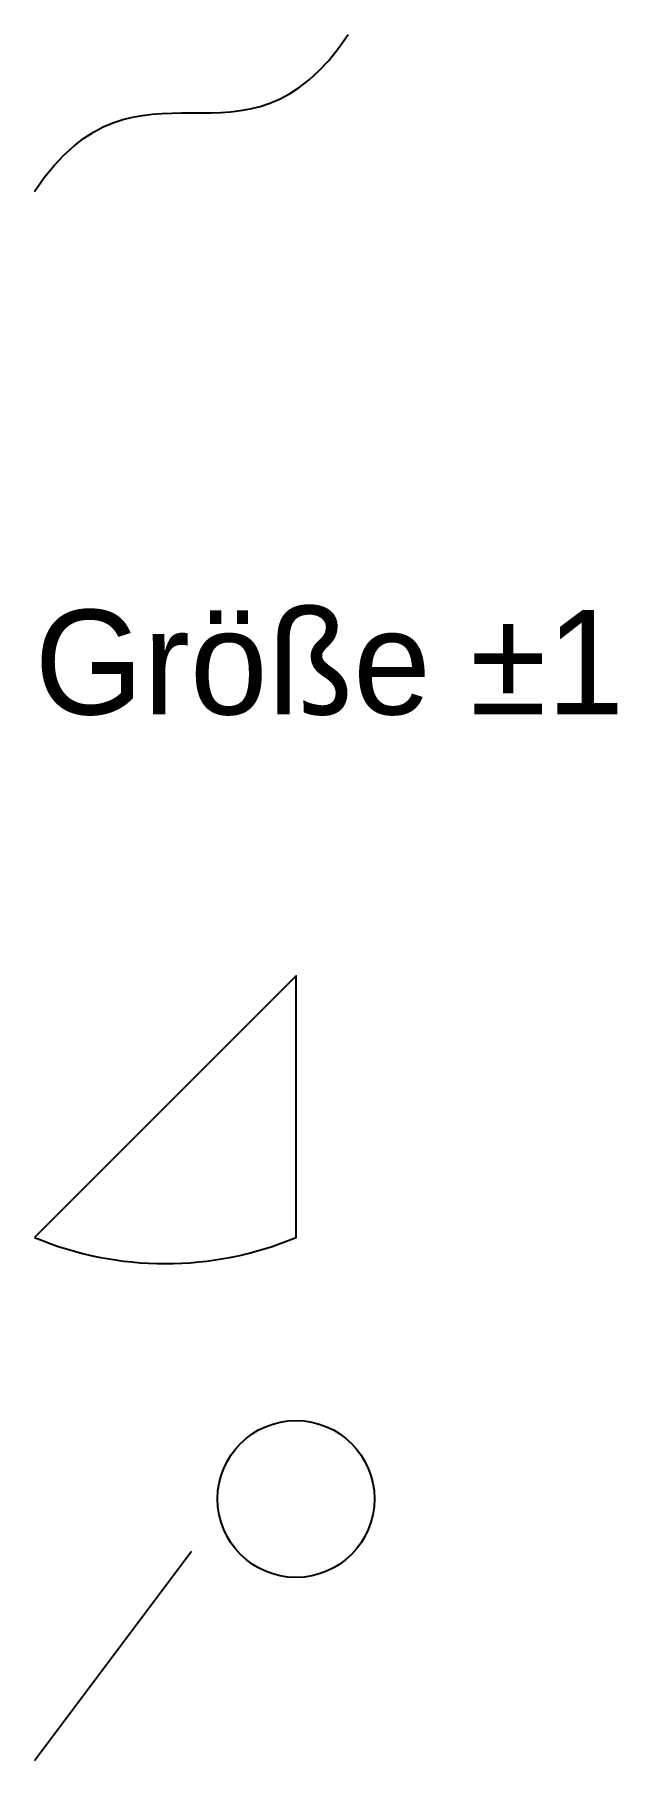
# Model space of a CAD drawing. Header units: metres. Extents: x 0 to 11.1, y 0 to 33.
import ezdxf

# ---------------------------------------------------------------- set-up
doc = ezdxf.new("R2010")
doc.units = ezdxf.units.M

msp = doc.modelspace()

# ---------------------------------------------------------------- linework, layer by layer
msp.add_line((0, 0), (3, 4))
msp.add_lwpolyline([(0, 10, 0.2), (5, 10), (5, 15)], format="xyb", close=True)
msp.add_circle((5, 5), 1.5)
msp.add_open_spline([(0, 30), (2, 33), (4, 30), (6, 33)], degree=3)

# ---------------------------------------------------------------- texts
msp.add_text('Größe ±1', height=2).set_placement((0, 20))

doc.saveas('drawing.dxf')
